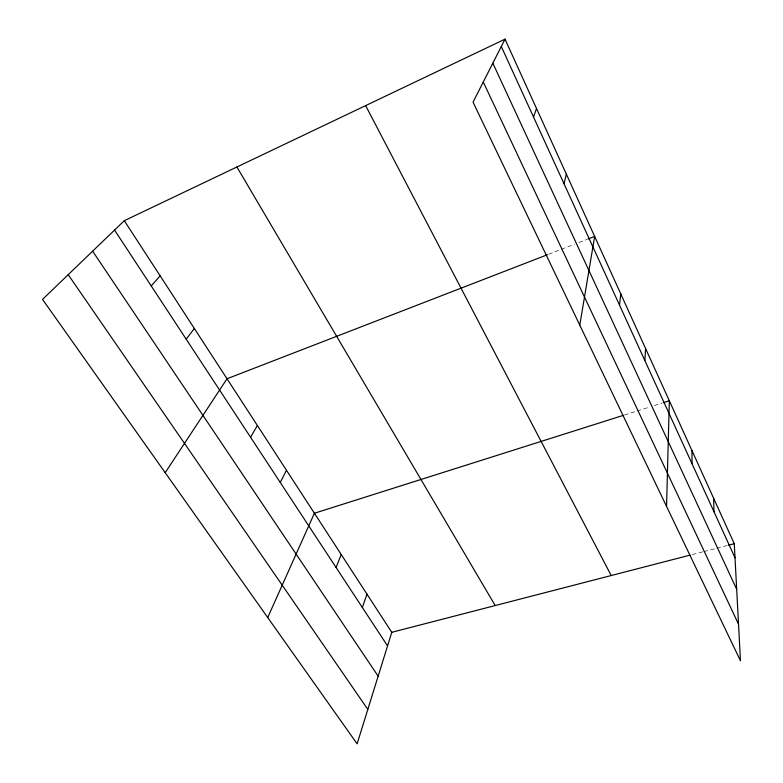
<?xml version="1.0" encoding="UTF-8"?>
<svg xmlns="http://www.w3.org/2000/svg" width="783" height="783" viewBox="0 0 783 783"><rect width="100%" height="100%" fill="white"/><g stroke="black" fill="none" stroke-linecap="round" stroke-linejoin="round"><path stroke-width="0.59" stroke-dasharray="3.92 2.94" d="M548.609 254.269L574.438 244.267M578.931 242.534L586.8 239.49M624.423 415.019L635.943 411.369M637.098 411.006L649.763 406.994M654.363 405.535L662.428 402.981M692.329 554.55L702.821 551.829M703.986 551.535L715.633 548.521M716.797 548.217L727.28 545.506"/><path stroke-width="1.17" d="M666.548 506.386L669.338 400.788L663.583 402.619M644.869 360.581L645.632 348.621M619.529 305.155L620.772 293.899M579.782 325.131L594.659 236.446L587.925 239.05M564.014 183.711L566.363 174.159M124.301 220.689L391.774 632.312L357.117 743.85L42.536 299.4L124.301 220.689L505.015 39.15L734.268 543.696L740.464 660.793L473.049 102.172L505.015 39.15M362.323 607.481L366.992 594.17M533.517 117.01L536.521 108.485M336.073 567.499L341.222 554.511M267.717 617.542L314.404 513.247L623.278 415.381M280.275 482.504L286.48 470.27M250.58 437.276L257.382 425.482M165.193 472.697L227.021 378.757L547.483 254.71M186.188 339.196L194.341 328.469M151.217 285.922L160.133 275.831M391.774 632.312L689.999 555.147M728.444 545.203L734.268 543.696M68.219 274.676L367.824 709.408M92.629 251.177L378.15 676.179M114.553 230.075L387.556 645.906M236.916 166.994L495.199 605.553M365.632 105.617L611.21 575.534M483.268 82.029L738.535 624.227M492.83 63.178L736.686 589.286M501.286 46.5L735.012 557.76M713.587 498.174L714.008 511.808M691.966 450.597L692.025 463.732"/></g></svg>
